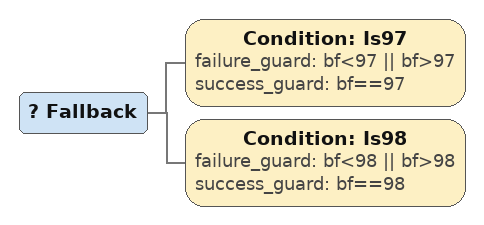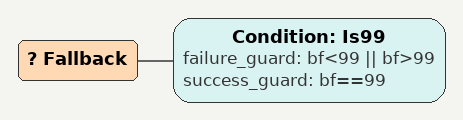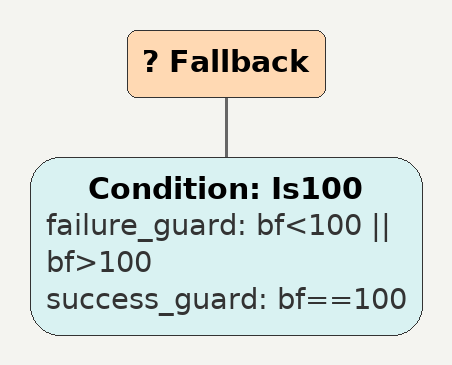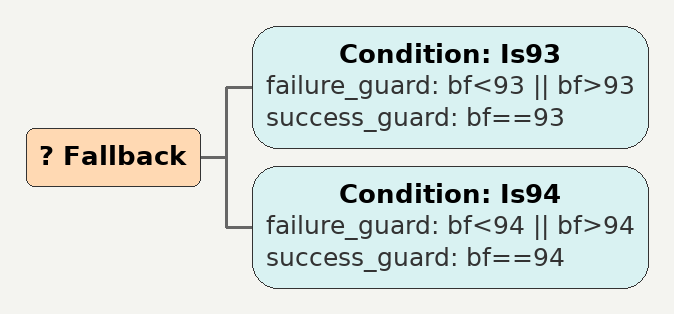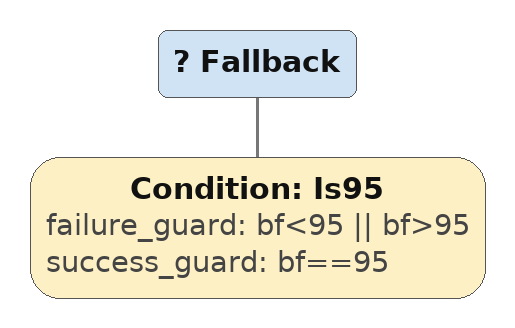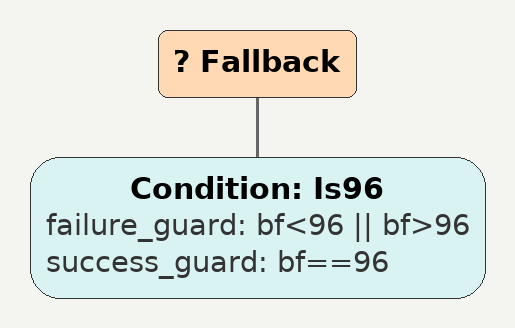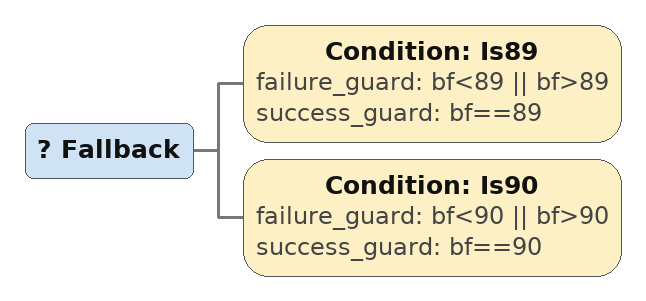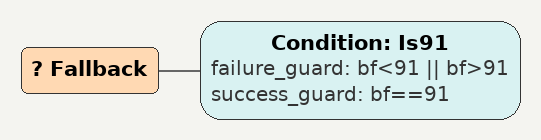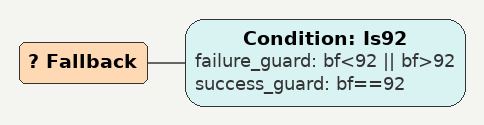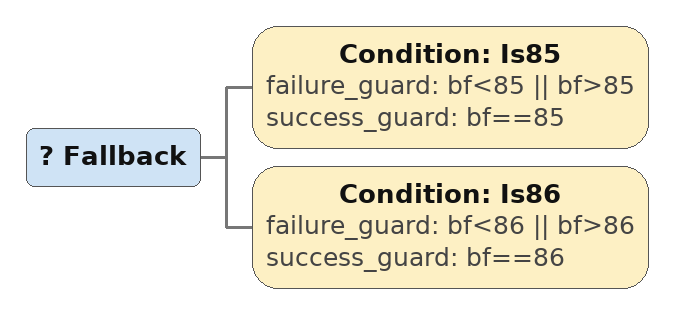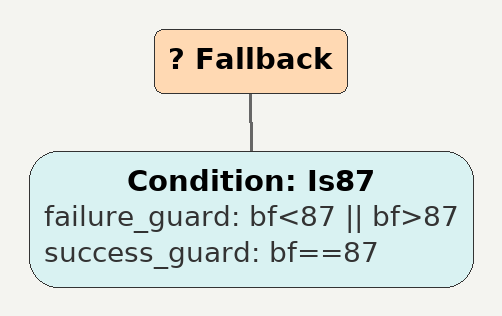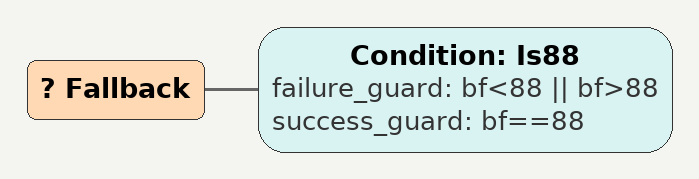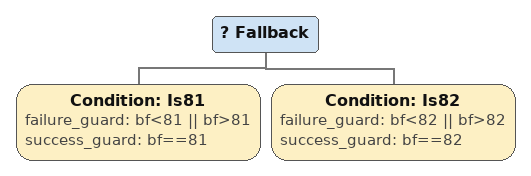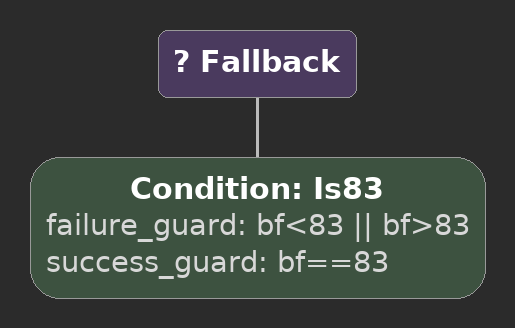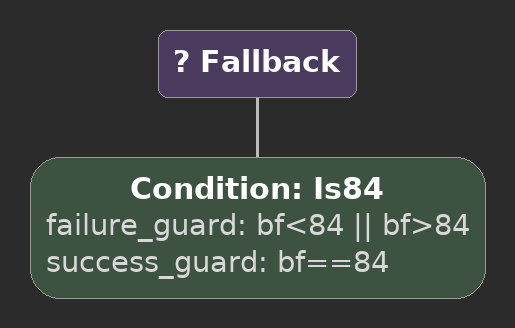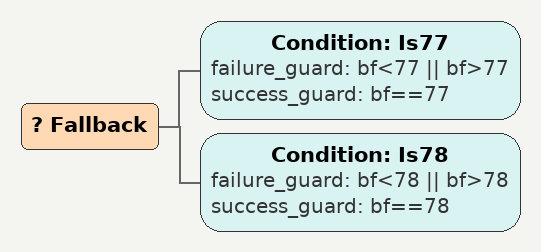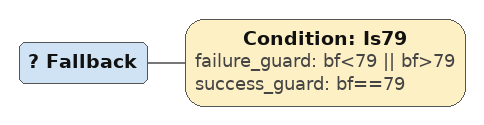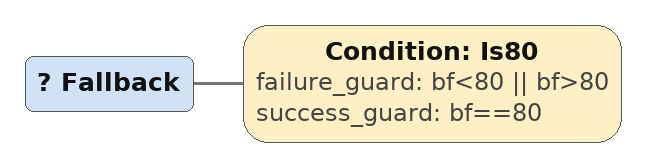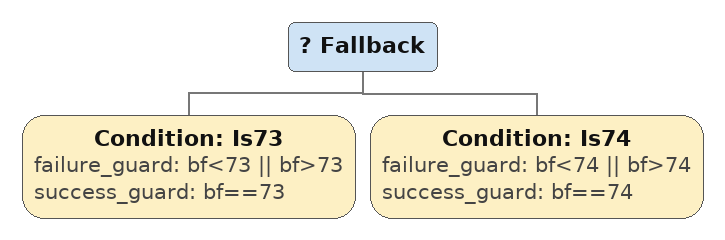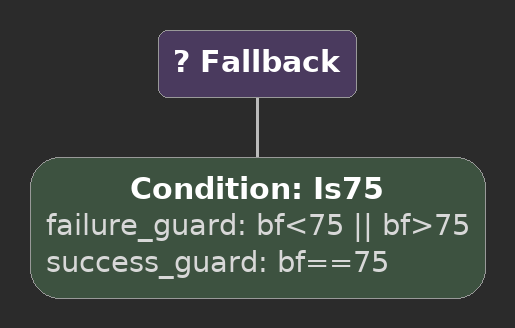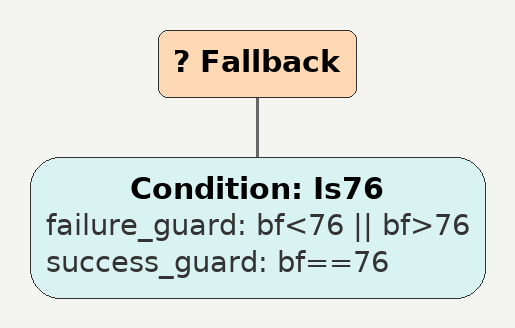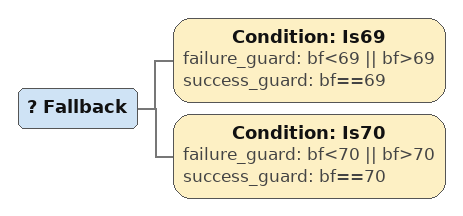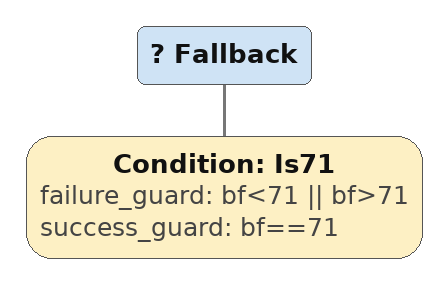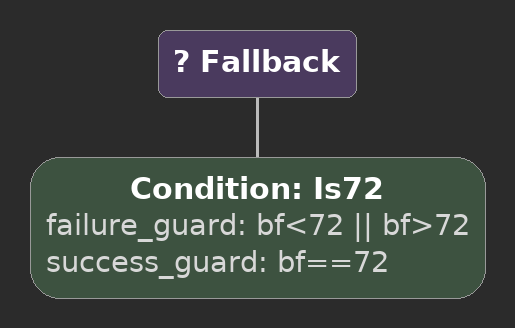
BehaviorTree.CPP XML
<Fallback>
    <Condition ID="Is97" failure_guard="bf&lt;97 || bf>97" success_guard="bf==97"/>
    <Condition ID="Is98" failure_guard="bf&lt;98 || bf>98" success_guard="bf==98"/>
        sequence96
        sequence
        children {
        } end_children
    } end_composite
</Fallback>

<Fallback>
    <Condition ID="Is99" failure_guard="bf&lt;99 || bf>99" success_guard="bf==99"/>
        sequence96
        sequence
        children {
        } end_children
    } end_composite
</Fallback>

<Fallback>
    <Condition ID="Is100" failure_guard="bf&lt;100 || bf>100" success_guard="bf==100"/>
        sequence96
        sequence
        children {
        } end_children
    } end_composite
</Fallback>

<Fallback>
    <Condition ID="Is93" failure_guard="bf&lt;93 || bf>93" success_guard="bf==93"/>
    <Condition ID="Is94" failure_guard="bf&lt;94 || bf>94" success_guard="bf==94"/>
        sequence92
        sequence
        children {
        } end_children
    } end_composite
</Fallback>

<Fallback>
    <Condition ID="Is95" failure_guard="bf&lt;95 || bf>95" success_guard="bf==95"/>
        sequence92
        sequence
        children {
        } end_children
    } end_composite
</Fallback>

<Fallback>
    <Condition ID="Is96" failure_guard="bf&lt;96 || bf>96" success_guard="bf==96"/>
        sequence92
        sequence
        children {
        } end_children
    } end_composite
</Fallback>

<Fallback>
    <Condition ID="Is89" failure_guard="bf&lt;89 || bf>89" success_guard="bf==89"/>
    <Condition ID="Is90" failure_guard="bf&lt;90 || bf>90" success_guard="bf==90"/>
        sequence88
        sequence
        children {
        } end_children
    } end_composite
</Fallback>

<Fallback>
    <Condition ID="Is91" failure_guard="bf&lt;91 || bf>91" success_guard="bf==91"/>
        sequence88
        sequence
        children {
        } end_children
    } end_composite
</Fallback>

<Fallback>
    <Condition ID="Is92" failure_guard="bf&lt;92 || bf>92" success_guard="bf==92"/>
        sequence88
        sequence
        children {
        } end_children
    } end_composite
</Fallback>

<Fallback>
    <Condition ID="Is85" failure_guard="bf&lt;85 || bf>85" success_guard="bf==85"/>
    <Condition ID="Is86" failure_guard="bf&lt;86 || bf>86" success_guard="bf==86"/>
        sequence84
        sequence
        children {
        } end_children
    } end_composite
</Fallback>

<Fallback>
    <Condition ID="Is87" failure_guard="bf&lt;87 || bf>87" success_guard="bf==87"/>
        sequence84
        sequence
        children {
        } end_children
    } end_composite
</Fallback>

<Fallback>
    <Condition ID="Is88" failure_guard="bf&lt;88 || bf>88" success_guard="bf==88"/>
        sequence84
        sequence
        children {
        } end_children
    } end_composite
</Fallback>

<Fallback>
    <Condition ID="Is81" failure_guard="bf&lt;81 || bf>81" success_guard="bf==81"/>
    <Condition ID="Is82" failure_guard="bf&lt;82 || bf>82" success_guard="bf==82"/>
        sequence80
        sequence
        children {
        } end_children
    } end_composite
</Fallback>

<Fallback>
    <Condition ID="Is83" failure_guard="bf&lt;83 || bf>83" success_guard="bf==83"/>
        sequence80
        sequence
        children {
        } end_children
    } end_composite
</Fallback>

<Fallback>
    <Condition ID="Is84" failure_guard="bf&lt;84 || bf>84" success_guard="bf==84"/>
        sequence80
        sequence
        children {
        } end_children
    } end_composite
</Fallback>

<Fallback>
    <Condition ID="Is77" failure_guard="bf&lt;77 || bf>77" success_guard="bf==77"/>
    <Condition ID="Is78" failure_guard="bf&lt;78 || bf>78" success_guard="bf==78"/>
        sequence76
        sequence
        children {
        } end_children
    } end_composite
</Fallback>

<Fallback>
    <Condition ID="Is79" failure_guard="bf&lt;79 || bf>79" success_guard="bf==79"/>
        sequence76
        sequence
        children {
        } end_children
    } end_composite
</Fallback>

<Fallback>
    <Condition ID="Is80" failure_guard="bf&lt;80 || bf>80" success_guard="bf==80"/>
        sequence76
        sequence
        children {
        } end_children
    } end_composite
</Fallback>

<Fallback>
    <Condition ID="Is73" failure_guard="bf&lt;73 || bf>73" success_guard="bf==73"/>
    <Condition ID="Is74" failure_guard="bf&lt;74 || bf>74" success_guard="bf==74"/>
        sequence72
        sequence
        children {
        } end_children
    } end_composite
</Fallback>

<Fallback>
    <Condition ID="Is75" failure_guard="bf&lt;75 || bf>75" success_guard="bf==75"/>
        sequence72
        sequence
        children {
        } end_children
    } end_composite
</Fallback>

<Fallback>
    <Condition ID="Is76" failure_guard="bf&lt;76 || bf>76" success_guard="bf==76"/>
        sequence72
        sequence
        children {
        } end_children
    } end_composite
</Fallback>

<Fallback>
    <Condition ID="Is69" failure_guard="bf&lt;69 || bf>69" success_guard="bf==69"/>
    <Condition ID="Is70" failure_guard="bf&lt;70 || bf>70" success_guard="bf==70"/>
        sequence68
        sequence
        children {
        } end_children
    } end_composite
</Fallback>

<Fallback>
    <Condition ID="Is71" failure_guard="bf&lt;71 || bf>71" success_guard="bf==71"/>
        sequence68
        sequence
        children {
        } end_children
    } end_composite
</Fallback>

<Fallback>
    <Condition ID="Is72" failure_guard="bf&lt;72 || bf>72" success_guard="bf==72"/>
        sequence68
        sequence
        children {
        } end_children
    } end_composite
</Fallback>
